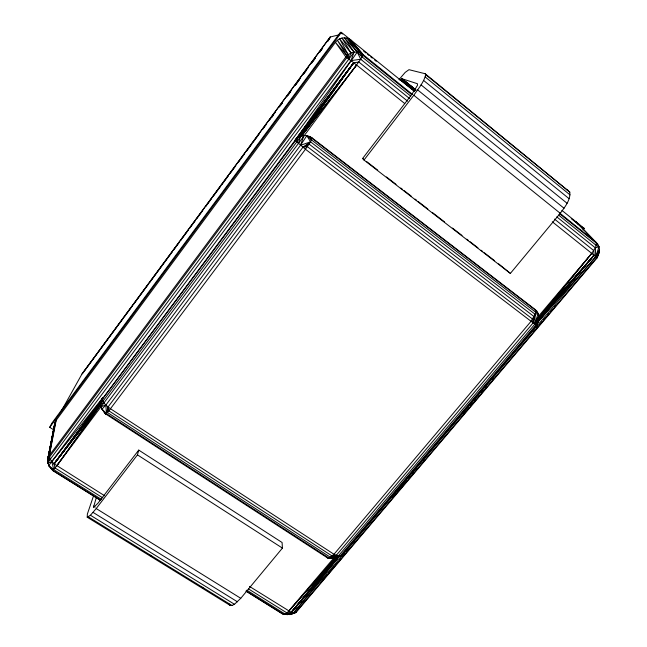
<?xml version="1.0" encoding="UTF-8"?>
<svg xmlns="http://www.w3.org/2000/svg" width="647" height="647" viewBox="0 0 647 647"><rect width="100%" height="100%" fill="white"/><g stroke="black" fill="none" stroke-linecap="round" stroke-linejoin="round"><path stroke-width="0.97" d="M104.733 495.82L54.081 463.842L100.867 401.795L102.63 397.945L100.649 403.17L100.964 406.745L101.991 409.139L105.712 414.023L108.874 410.845L305.465 149.263L310.536 141.83L312.186 137.981C307.058 133.953 298.89 135.013 295.081 140.318L54.081 463.842L55.06 468.007L102.986 497.964M54.534 425.928L54.639 423.89L56.176 420.299L335.429 42.338C338.882 37.429 346.404 36.264 351.03 40.154L363.04 54.558L412.568 94.47M312.186 137.981L535.077 309.444C540.318 313.318 539.194 320.451 536.581 325.49L305.465 149.263L295.113 140.399L357.265 52.1L360.322 52.933L363.04 54.558L360.719 59.257L298.364 143.553L56.774 465.8L52.787 470.401L48.719 465.662L47.506 460.51L54.639 423.89L47.506 460.51L50.191 459.362L354.079 52.116L357.265 52.1L362.118 56.96L410.829 96.168M536.517 323.993L537.811 321.98L538.781 318.356L591.746 253.389L595.361 247.882L596.243 245.399L596.372 243.409L595.758 242.083L575.919 221.695L597.707 244.178C600.562 248.294 599.591 253.77 596.793 257.635L295.178 612.863L289.945 614.569L282.82 614.132L245.989 591.156M101.555 399.773L102.533 398.196C102.25 402.976 107.127 406.162 110.5 408.758L333.981 554.269L339.699 556.509L340.848 556.21L536.638 325.32M409.543 98.506L360.719 59.257L357.265 52.1L344.422 37.761L354.079 52.116L350.981 52.981L348.636 58.853L346.954 55.723L335.429 42.338L345.87 56.96L353.763 62.751L296.69 142.081L102.97 401.156L101.118 400.841L100.609 404.286L56.774 465.8L100.665 405.184L101.118 400.841L353.763 62.751L358.85 62.039L407.57 101.142M51.137 444.546L51.493 442.58M53.103 433.765L54 428.864L47.506 460.51M102.97 401.156L54.081 463.842L102.63 397.945L51.817 461.626L47.732 463.163L50.191 459.362L49.326 455.472L55.642 421.108L48.048 457.89L50.191 459.362L54.081 463.842L100.609 404.286M50.191 459.362L48.598 456.645L49.326 455.472L56.176 420.299M48.048 457.89L55.197 422.006L48.598 456.645L49.334 457.243L346.873 57.591L346.954 55.723L337.37 40.292L348.183 54.631L348.636 58.853M296.69 142.081L297.547 137.94L299.343 136.776L353.763 62.751L404.787 103.601M96.314 497.527L93.435 507.612L97.932 503.253L138.741 450.102L282.092 542.509L282.424 548.098L240.765 598.305L234.481 604.282L231.941 605.471L230.041 605.341L87.216 517.212L87.377 514.025L93.427 496.16M425.128 73.718L569.789 192.11C570.735 200.222 564.702 207.137 560.253 213.3L510.37 273.414L364.002 160.044L413.781 95.255C418.245 88.785 423.825 82.484 425.71 74.68L425.128 73.718L408.969 69.682L405.184 72.399L398.981 79.638L400.614 80.179L414.525 91.178M535.077 309.444L535.708 312.234L532.942 323.12L336.149 555.506L329.08 558.102L327.867 558.151L105.477 413.821L103.593 411.257M554.528 219.09L593.825 250.624L594.035 255.242L537.649 321.85L538.862 317.491L591.746 253.389L597.027 257.975L296.31 612.094L289.945 614.569L293.463 612.952L295.178 612.863L295.857 611.682L296.31 612.094M52.642 469.544L52.431 470.385L100.39 500.309M105.687 412.988L105.712 414.023L101.991 409.139L105.882 405.03L300.483 145.324L306.856 135.652L311.563 139.97L535.708 312.234L538.142 313.447L534.673 324.357L338.098 556.266L333.763 558.046L329.08 558.102L106.391 413.57L101.991 409.139M597.027 257.975L598.192 255.201M87.216 517.212L90.434 515.247L96.217 508.55L137.463 454.873L138.741 450.102M537.811 321.98L538.158 320.734L594.035 255.242L538.781 318.356M102.533 398.196L100.924 401.585L54.081 463.842L100.649 403.17M298.364 143.553L300.572 136.274L301.567 135.927L356.667 65.048L301.672 135.902L297.11 138.207L295.113 140.399L353.763 62.751L301.567 135.927M246.192 591.083L283.847 614.577L287.009 612.984L333.763 558.046L339.699 556.509L535.91 325.158L538.797 315.922L591.746 253.389L552.303 221.792M285.521 614.27L287.26 614.65L293.463 612.952L595.766 256.705L598.976 246.709L596.243 245.399L558.531 215.047M536.581 325.49L538.765 318.47L594.035 255.242L536.533 323.702L595.766 256.705L599.494 249.524L596.793 257.635L597.407 256.487M61.053 411.5L81.983 373.99L330.196 37.016L339.594 34.687M100.714 500.301L52.787 470.401L48.719 465.662L351.006 60.624L354.079 52.116L341.956 38.027L350.981 52.981L348.183 54.631L345.87 56.96L49.326 455.472M535.91 325.158L538.741 318.979L538.797 315.922L534.673 324.357L535.198 314.313L310.536 141.83L306.856 135.652M596.793 257.635L599.227 252.419M53.661 429.818L49.722 427.311L51.752 423.316L340.379 32.35L341.39 32.374L414.403 91.316M537.649 321.85L537.196 322.667L594.035 255.242L538.579 319.432M299.569 136.663L353.763 62.751L295.081 140.318M271.756 117.414L273.552 114.972M280.127 106.011L282.521 102.752M287.907 95.424L290.301 92.165M295.687 84.83L299.27 79.945M303.459 74.243L306.452 70.167M311.838 62.84L315.429 57.947L311.207 63.576M319.61 52.245L322.602 48.177M81.983 373.99L330.196 37.016M82.929 372.995L123.076 318.583M124.273 316.957L132.061 306.395M133.258 304.777L148.236 284.47M149.433 282.844L172.207 251.982M173.404 250.365L179.397 242.237M180.594 240.619L188.382 230.057M189.579 228.431L195.572 220.312M196.769 218.686L202.762 210.566M205.754 206.506L211.747 198.386M212.944 196.761L220.732 186.207M221.937 184.581L228.528 175.644M230.324 173.21L235.718 165.899M238.112 162.656L244.703 153.719M246.499 151.285L251.893 143.974M253.09 142.348L259.083 134.228M262.674 129.351L266.273 124.483M269.265 120.423L275.258 112.303M278.857 107.426L282.448 102.558M286.645 96.872L291.433 90.37M295.032 85.501L300.426 78.19M303.419 74.13L308.215 67.636M319.594 52.205L322.594 48.145M49.722 427.311L341.39 32.374M54.081 463.842L101.207 400.614M341.454 555.393L340.848 556.21L333.763 558.046L339.699 556.509M353.763 62.751L295.113 140.399L297.547 137.94L300.572 136.274L303.928 135.522L300.483 145.324L310.536 141.83L302.909 147.273L108.049 406.979L106.391 413.57L105.882 405.03L100.964 406.745L100.584 403.768L104.151 403.041M364.002 160.044L362.627 158.466L411.775 94.454L417.444 85.396L417.452 83.722L402.038 78.764L400.614 80.179M249.467 586.408L291.287 612.337L337.726 556.808L335.809 557.625L291.287 612.337L287.009 612.984L248.488 588.907M246.822 590.169L285.278 614.181L293.463 612.952L339.538 556.137M582.971 229.976L584.273 228.431L561.887 210.364M537.147 322.74L594.035 255.242L538.078 320.936M338.219 556.873L291.287 612.337L293.463 612.952M322.206 580.723L327.431 574.568M328.741 573.032L334.612 566.109M335.922 564.572L337.88 562.259M339.837 559.954L341.147 558.418M343.104 556.113L345.061 553.8M347.018 551.495L348.329 549.958M354.208 543.035L355.51 541.499M392.729 497.656L396.651 493.038M397.954 491.502L403.833 484.579M405.135 483.042L407.092 480.737M409.058 478.424L410.36 476.888M412.317 474.583L414.282 472.27M416.239 469.965L417.541 468.428M423.421 461.505L424.723 459.968M463.252 414.59L465.864 411.508M467.174 409.972L469.132 407.667M470.434 406.13L473.046 403.049M474.356 401.512L476.313 399.207M478.27 396.894L479.581 395.357M481.538 393.053L483.495 390.748M485.452 388.435L486.762 386.898M492.634 379.975L493.944 378.438M533.775 331.523L535.085 329.978M536.387 328.441L538.344 326.137M539.655 324.6L542.267 321.519M543.569 319.982L545.526 317.677M547.491 315.372L548.793 313.827M550.751 311.522L552.716 309.217M554.673 306.904L555.975 305.368M338.349 557.059L291.287 612.337L336.642 557.318L339.335 556.056M339.085 556.226L291.287 612.337L337.532 556.905L336.691 557.399M339.077 556.42L291.287 612.337L339.473 556.08M335.72 557.649L288.861 611.075L335.809 557.625M535.708 312.234L536.881 311.239L309.662 136.493L311.563 139.97M596.243 245.399L597.707 244.178L595.758 242.083L559.598 212.944M283.847 614.577L284.648 614.076M292.541 613.849L294.086 612.976M556.784 216.866L595.361 247.882L598.976 246.709M538.142 313.447L535.198 314.313L530.847 321.551L333.981 554.269L329.08 558.102L338.098 556.266L331.224 558.013L327.867 558.151L327.018 557.56M351.006 60.624L360.719 59.257M285.278 614.181L287.26 614.65M566.61 189.595L568.381 190.493M581.685 226.895L584.273 228.431M90.434 515.247L234.481 604.282M88.429 516.88L231.941 605.471M149.328 554.786L151.899 556.371M201.532 587.007L203.239 588.066M93.095 512.408L237.489 601.839M93.483 506.067L95.19 507.135M96.217 508.55L240.765 598.305M48.719 465.662L53.693 469.585L101.547 499.468M137.463 454.873L282.424 548.098M407.286 85.21L411.443 88M362.627 158.466L364.221 159.704M366.606 161.548L377.743 170.177M386.485 176.954L396.029 184.346M400.8 188.042L402.394 189.272M403.979 190.501L411.136 196.049M415.115 199.13L416.7 200.36M418.294 201.589L427.837 208.989M432.608 212.685L444.538 221.921M452.488 228.084L462.031 235.476M466.802 239.172L468.396 240.401M469.981 241.638L477.931 247.793M481.117 250.26L482.702 251.497M484.296 252.726L494.632 260.733M498.611 263.814L510.37 273.414M415.107 90.523L401.221 79.444L414.962 90.661M415.657 90.054L401.747 78.918L415.503 90.143M413.781 95.255L560.253 213.3M411.646 94.608L362.91 55.351L346.841 38.068L357.265 52.1M559.429 213.656L597.707 244.178L587.128 233.793M417.687 89.933L564.055 208.261M402.038 78.764L415.908 89.973M340.379 32.35L342.417 33.992M363.63 51.105L365.984 53.014M367.553 54.275L369.13 55.545M370.699 56.815L372.268 58.084M374.629 59.985L376.198 61.255M571.293 218.694L577.512 223.708M421.043 84.878L567.087 203.287M415.301 90.321L401.504 79.144L415.245 90.37M425.71 74.68L569.789 192.11M425.2 76.969L570.047 194.917M423.607 80.446L569.134 198.726M587.476 234.691L589.506 236.81M50.393 467.838L52.787 470.401M363.04 54.558L350.084 39.475L360.322 52.933L362.118 56.96M349.04 38.885L360.322 52.933M350.981 52.981L339.618 38.844L348.183 54.631M228.917 603.91L230.041 605.341M330.14 37.178L330.382 37.583M577.577 223.441L578.305 224.808M51.817 461.626L53.693 469.585M595.361 247.882L595.766 256.705M108.049 406.979L107.475 412.487L330.577 557.399L336.149 555.506L332.251 556.088L108.874 410.845L108.049 406.979M48.096 461.206L47.732 463.163L48.137 461.206M534.163 316.674L532.942 323.12L532.675 319.141L307.374 146.643L302.909 147.273L309.104 144.103L534.163 316.674M329.784 38.399L327.39 41.659L329.784 38.399M414.8 90.847L400.922 79.791L414.751 90.904M415.091 90.531L401.221 79.444L415.05 90.572M415.819 89.982L401.933 78.788L415.754 89.99M415.6 90.087L401.747 78.918L415.552 90.111"/></g></svg>
